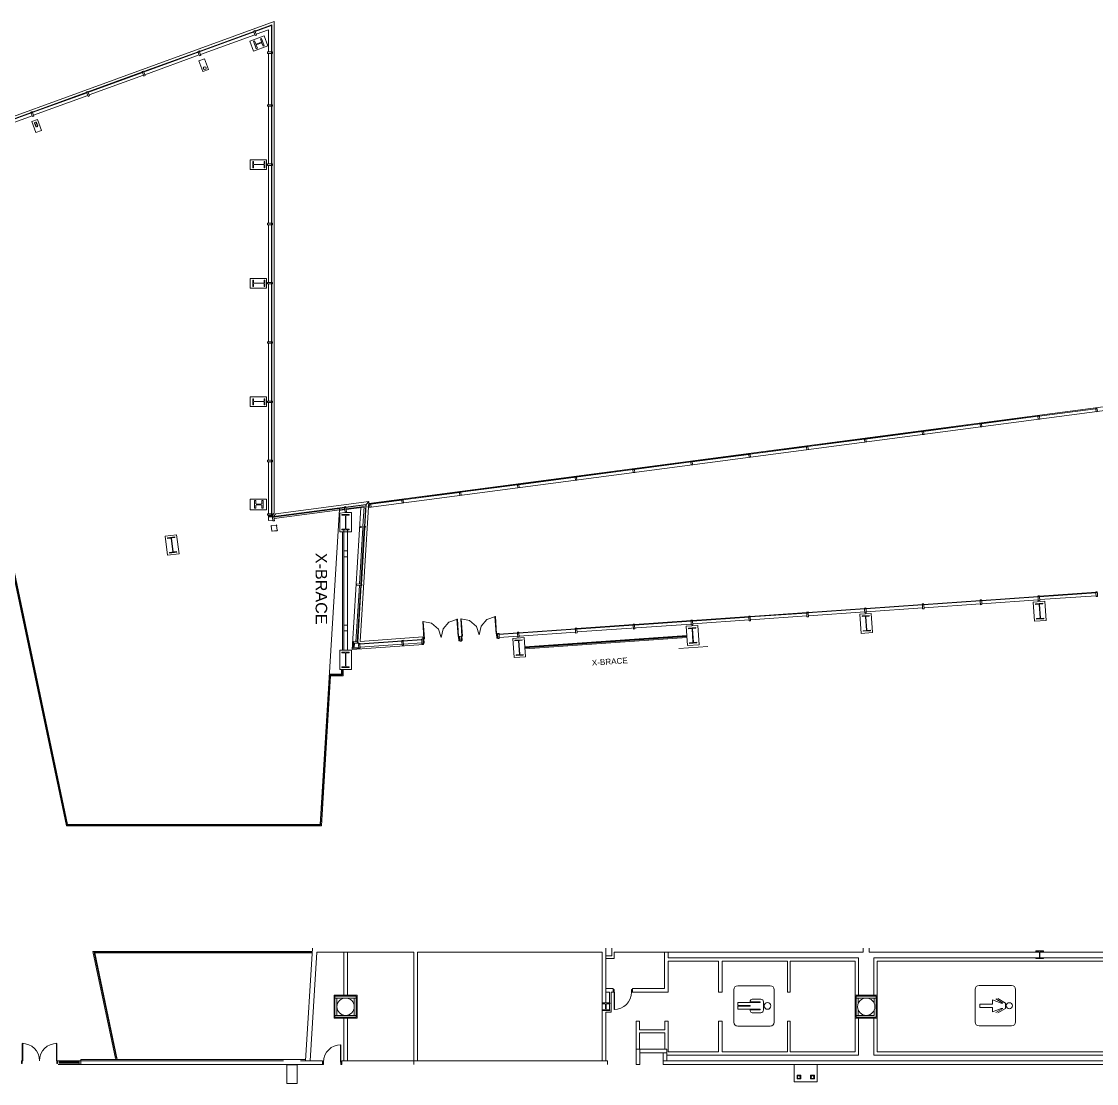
# Model space of a CAD drawing. Header units: inches. Extents: x 938 to 12482, y -17198 to -3672.
# Drawn here: x 7127 to 9358, y -5876 to -3672 of the extents above; entities that cross this region are included whole.
import ezdxf

# ---------------------------------------------------------------- set-up
doc = ezdxf.new("R2010")
doc.units = ezdxf.units.IN
doc.header["$MEASUREMENT"] = 0
for name, color, linetype, true_color in [('Building', 7, 'Continuous', 0xffffff), ('Columns', 7, 'Continuous', 0xffffff), ('Symbols', 7, 'Continuous', 0xffffff)]:
    doc.layers.add(name, color=color, linetype=linetype, true_color=true_color)
doc.styles.add('Arial', font='Arial.ttf')

msp = doc.modelspace()

# ---------------------------------------------------------------- linework, layer by layer
at = {"layer": 'Building', "color": 18, "lineweight": 5, "true_color": 0x000000, "transparency": 33554687}
for points in [[(7651.8, -4692.1), (7651.8, -3672), (6663.8, -4031.6), (6663.8, -4822.1), (6667.8, -4825.6)], [(7611.5, -3692), (7646.8, -3679.1), (7646.8, -3735.6)], [(7610, -3693.6), (7380.8, -3777)], [(7496, -3734), (7609.6, -3692.6)], [(7498.9, -3740.4), (7611.6, -3699.4)], [(7612.2, -3701.3), (7609.6, -3694), (7610.1, -3693.8), (7609.5, -3692.4), (7609.1, -3692.6), (7608.8, -3691.9), (7611.6, -3690.9), (7611.9, -3691.6), (7611.4, -3691.7), (7611.9, -3693.2), (7612.4, -3693), (7615.1, -3700.2), (7612.2, -3701.3)], [(7611.9, -3692.9), (7645.8, -3680.5), (7645.8, -3735.6)], [(7614.4, -3698.4), (7639.8, -3689.1), (7639.8, -3735.1)], [(7380.5, -3776), (7494.1, -3734.7)], [(7383.4, -3782.4), (7496.1, -3741.4)], [(7496.7, -3743.3), (7494.1, -3736), (7494.6, -3735.9), (7494, -3734.5), (7493.6, -3734.6), (7493.3, -3733.9), (7496.1, -3732.9), (7496.4, -3733.6), (7495.9, -3733.8), (7496.4, -3735.2), (7496.9, -3735), (7499.6, -3742.3), (7496.7, -3743.3)], [(7637.8, -3735.1), (7645.5, -3735.1), (7645.5, -3735.6), (7647, -3735.6), (7647, -3735.1), (7647.8, -3735.1), (7647.8, -3738.1), (7647, -3738.1), (7647, -3737.6), (7645.5, -3737.6), (7645.5, -3738.1), (7637.8, -3738.1), (7637.8, -3735.1)], [(7639.8, -3844.6), (7639.8, -3738.1)], [(7645.8, -3845.1), (7645.8, -3737.6)], [(7646.8, -3845.1), (7646.8, -3737.6)], [(7515.1, -3771.8), (7503.8, -3775.9), (7495.6, -3753.3), (7506.9, -3749.2), (7515.1, -3771.8)], [(7265, -3818.1), (7378.6, -3776.7)], [(7265.3, -3819), (7379, -3777.7)], [(7267.9, -3824.5), (7380.6, -3783.5)], [(7381.2, -3785.4), (7378.6, -3778.1), (7379.1, -3777.9), (7378.5, -3776.5), (7378.1, -3776.7), (7377.8, -3776), (7380.6, -3774.9), (7380.9, -3775.6), (7380.4, -3775.8), (7380.9, -3777.2), (7381.4, -3777.1), (7384.1, -3784.3), (7381.2, -3785.4)], [(7149.5, -3860.1), (7263.1, -3818.8)], [(7149.8, -3861.1), (7263.5, -3819.7)], [(7152.4, -3866.5), (7265.1, -3825.5)], [(7265.7, -3827.4), (7263.1, -3820.1), (7263.6, -3820), (7263, -3818.5), (7262.6, -3818.7), (7262.3, -3818), (7265.1, -3817), (7265.4, -3817.7), (7264.9, -3817.9), (7265.4, -3819.3), (7265.9, -3819.1), (7268.6, -3826.4), (7265.7, -3827.4)], [(7637.8, -3844.6), (7645.5, -3844.6), (7645.5, -3845.1), (7647, -3845.1), (7647, -3844.6), (7647.8, -3844.6), (7647.8, -3847.6), (7647, -3847.6), (7647, -3847.1), (7645.5, -3847.1), (7645.5, -3847.6), (7637.8, -3847.6), (7637.8, -3844.6)], [(7639.8, -3967.6), (7639.8, -3847.6)], [(7645.8, -3968.1), (7645.8, -3847.1)], [(7646.8, -3968.1), (7646.8, -3847.1)], [(7034, -3902.2), (7147.6, -3860.8)], [(7034.3, -3903.1), (7148, -3861.7)], [(7036.9, -3908.6), (7149.6, -3867.6)], [(7150.2, -3869.4), (7147.6, -3862.2), (7148.1, -3862), (7147.5, -3860.6), (7147.1, -3860.8), (7146.8, -3860), (7149.6, -3859), (7149.9, -3859.7), (7149.4, -3859.9), (7149.9, -3861.3), (7150.4, -3861.1), (7153.1, -3868.4), (7150.2, -3869.4)], [(7168.6, -3897.9), (7157.3, -3902), (7149.1, -3879.4), (7160.4, -3875.3), (7168.6, -3897.9)], [(7154.6, -3883), (7157.2, -3890)], [(7155.2, -3882.8), (7157.8, -3889.8)], [(7157.8, -3881.8), (7160.4, -3888.9)], [(7158.4, -3881.6), (7161, -3888.7)], [(7637.8, -3967.6), (7645.5, -3967.6), (7645.5, -3968.1), (7647, -3968.1), (7647, -3967.6), (7647.8, -3967.6), (7647.8, -3970.6), (7647, -3970.6), (7647, -3970.1), (7645.5, -3970.1), (7645.5, -3970.6), (7637.8, -3970.6), (7637.8, -3967.6)], [(7639.8, -4090.6), (7639.8, -3970.6)], [(7645.8, -4091.1), (7645.8, -3970.1)], [(7646.8, -4091.1), (7646.8, -3970.1)], [(7637.8, -4090.6), (7645.5, -4090.6), (7645.5, -4091.1), (7647, -4091.1), (7647, -4090.6), (7647.8, -4090.6), (7647.8, -4093.6), (7647, -4093.6), (7647, -4093.1), (7645.5, -4093.1), (7645.5, -4093.6), (7637.8, -4093.6), (7637.8, -4090.6)], [(7639.8, -4213.6), (7639.8, -4093.6)], [(7645.8, -4214.1), (7645.8, -4093.1)], [(7646.8, -4214.1), (7646.8, -4093.1)], [(7637.8, -4213.6), (7645.5, -4213.6), (7645.5, -4214.1), (7647, -4214.1), (7647, -4213.6), (7647.8, -4213.6), (7647.8, -4216.6), (7647, -4216.6), (7647, -4216.1), (7645.5, -4216.1), (7645.5, -4216.6), (7637.8, -4216.6), (7637.8, -4213.6)], [(7639.8, -4336.6), (7639.8, -4216.6)], [(7645.8, -4337.1), (7645.8, -4216.1)], [(7646.8, -4337.1), (7646.8, -4216.1)], [(7637.8, -4336.6), (7645.5, -4336.6), (7645.5, -4337.1), (7647, -4337.1), (7647, -4336.6), (7647.8, -4336.6), (7647.8, -4339.6), (7647, -4339.6), (7647, -4339.1), (7645.5, -4339.1), (7645.5, -4339.6), (7637.8, -4339.6), (7637.8, -4336.6)], [(7639.8, -4459.6), (7639.8, -4339.6)], [(7645.8, -4460.1), (7645.8, -4339.1)], [(7646.8, -4460.1), (7646.8, -4339.1)], [(7847.2, -4680.5), (10455.8, -4337), (10455.8, -4378.7)], [(7847.7, -4672.3), (10463.7, -4327.9)], [(7637.8, -4462.6), (7645.5, -4462.6), (7645.5, -4462.1), (7647, -4462.1), (7647, -4462.6), (7647.8, -4462.6), (7647.8, -4459.6), (7647, -4459.6), (7647, -4460.1), (7645.5, -4460.1), (7645.5, -4459.6), (7637.8, -4459.6), (7637.8, -4462.6)], [(7639.8, -4582.6), (7639.8, -4462.6)], [(7645.8, -4583.1), (7645.8, -4462.1)], [(7646.8, -4583.1), (7646.8, -4462.1)], [(9238.4, -4491), (9356.4, -4475.5)], [(9358.7, -4474.2), (9358.2, -4474.2), (9358.4, -4475.7), (9358.9, -4475.7), (9359.7, -4481.3), (9356.7, -4481.7), (9356, -4476), (9356.4, -4476), (9356.3, -4474.5)], [(9118.4, -4506.3), (9236.4, -4490.8)], [(9118.5, -4506.8), (9236.4, -4491.3)], [(9238.8, -4490), (9238.3, -4490), (9238.5, -4491.5), (9239, -4491.4), (9239.7, -4497.1), (9236.8, -4497.5), (9236, -4491.8), (9236.5, -4491.8), (9236.3, -4490.3)], [(8878.4, -4537.9), (8996.4, -4522.4)], [(8878.5, -4538.4), (8996.5, -4522.8)], [(8998.8, -4521.5), (8998.3, -4521.6), (8998.5, -4523.1), (8999, -4523), (8999.8, -4528.7), (8996.8, -4529.1), (8996.1, -4523.4), (8996.6, -4523.4), (8996.4, -4521.9), (8995.9, -4521.9), (8995.8, -4521.2)], [(8998.4, -4522.1), (9116.4, -4506.6)], [(8998.5, -4522.6), (9116.5, -4507)], [(9118.8, -4505.7), (9118.4, -4505.8), (9118.5, -4507.3), (9119, -4507.2), (9119.8, -4512.9), (9116.8, -4513.3), (9116.1, -4507.6), (9116.6, -4507.6), (9116.4, -4506.1), (9115.9, -4506.1), (9115.8, -4505.4)], [(8758.4, -4553.7), (8876.4, -4538.1)], [(8758.5, -4554.2), (8876.5, -4538.6)], [(8878.8, -4537.3), (8878.3, -4537.4), (8878.5, -4538.9), (8879, -4538.8), (8879.8, -4544.5), (8876.8, -4544.9), (8876.1, -4539.2), (8876.6, -4539.2), (8876.4, -4537.7), (8875.9, -4537.7), (8875.8, -4537)], [(8518.4, -4585.3), (8636.4, -4569.7)], [(8518.5, -4585.8), (8636.5, -4570.2)], [(8638.8, -4568.9), (8638.3, -4569), (8638.5, -4570.5), (8639, -4570.4), (8639.8, -4576.1), (8636.8, -4576.5), (8636.1, -4570.8), (8636.6, -4570.8), (8636.4, -4569.3)], [(8638.4, -4569.5), (8756.4, -4553.9)], [(8638.5, -4570), (8756.5, -4554.4)], [(8758.8, -4553.1), (8758.3, -4553.2), (8758.5, -4554.7), (8759, -4554.6), (8759.8, -4560.3), (8756.8, -4560.7), (8756.1, -4555), (8756.6, -4555), (8756.4, -4553.5)], [(7637.8, -4585.6), (7645.5, -4585.6), (7645.5, -4585.1), (7647, -4585.1), (7647, -4585.6), (7647.8, -4585.6), (7647.8, -4582.6), (7647, -4582.6), (7647, -4583.1), (7645.5, -4583.1), (7645.5, -4582.6), (7637.8, -4582.6), (7637.8, -4585.6)], [(7639.8, -4693.6), (7639.8, -4585.6)], [(7645.8, -4694.1), (7645.8, -4585.1)], [(7646.8, -4694.1), (7646.8, -4585.1)], [(8398.3, -4601.1), (8516.4, -4585.5)], [(8398.4, -4601.6), (8516.5, -4586)], [(8518.8, -4584.7), (8518.3, -4584.8), (8518.5, -4586.3), (8519, -4586.2), (8519.8, -4591.9), (8516.8, -4592.3), (8516.1, -4586.6), (8516.6, -4586.6), (8516.4, -4585.1), (8515.9, -4585.1), (8515.8, -4584.4)], [(8396.4, -4601.9), (8158.5, -4633.2)], [(8278.8, -4616.3), (8278.3, -4616.4), (8278.5, -4617.9), (8279, -4617.8), (8279.7, -4623.5), (8276.8, -4623.9), (8276, -4618.2), (8276.5, -4618.2), (8276.3, -4616.7), (8275.8, -4616.7), (8275.7, -4616)], [(8278.4, -4616.9), (8396.3, -4601.4)], [(8398.7, -4600.6), (8398.2, -4600.6), (8398.4, -4602.1), (8398.9, -4602), (8399.7, -4607.7), (8396.7, -4608.1), (8396, -4602.4), (8396.4, -4602.4), (8396.3, -4600.9), (8395.8, -4600.9), (8395.7, -4600.2)], [(8038.5, -4648.5), (8156.4, -4632.9)], [(8038.5, -4649), (8156.5, -4633.4)], [(8158.8, -4632.1), (8158.3, -4632.2), (8158.5, -4633.7), (8159, -4633.6), (8159.8, -4639.3), (8156.8, -4639.7), (8156.1, -4634), (8156.6, -4633.9), (8156.4, -4632.5)], [(8158.4, -4632.7), (8276.4, -4617.1)], [(7918.5, -4664.3), (8036.5, -4648.7)], [(7918.6, -4664.8), (8036.6, -4649.2)], [(8038.9, -4647.9), (8038.4, -4648), (8038.6, -4649.5), (8039.1, -4649.4), (8039.8, -4655.1), (8036.9, -4655.5), (8036.1, -4649.8), (8036.6, -4649.7), (8036.4, -4648.2)], [(6728.8, -4829.8), (7081.2, -4667.4), (7223, -5338.1), (7746.9, -5338.1)], [(6729, -4830.9), (7080.5, -4668.8), (7222.2, -5339.1), (7747.8, -5339.1), (7766.9, -5027.5), (7792.4, -5027.5), (7792.4, -5016.5)], [(6729.2, -4832.9), (7079, -4671.7), (7220.5, -5341.1), (7749.7, -5341.1), (7768.8, -5029.5), (7794.4, -5029.5), (7794.4, -5016.5)], [(7650.4, -4699.3), (7797.9, -4679.9)], [(7650.5, -4700.3), (7798, -4680.9)], [(7960.1, -4949.2), (7830.2, -4958.3), (7848, -4668.2), (7654.8, -4693.7), (7650.8, -4698.2)], [(7800.2, -4678.6), (7797.3, -4679), (7797.4, -4679.7), (7797.9, -4679.6), (7798.1, -4681.1), (7797.6, -4681.2), (7798.7, -4689.9), (7801.7, -4689.5), (7800.5, -4680.8), (7800, -4680.9), (7799.9, -4679.4), (7800.3, -4679.3)], [(7800, -4680.6), (7841.1, -4675.2), (7842.2, -4674), (7799.9, -4679.6)], [(7800.9, -4683.5), (7838.3, -4678.6), (7835.8, -4719.5)], [(7801, -4684.5), (7838.3, -4679.6), (7831.2, -4680.5), (7813.8, -4964.4)], [(7838.7, -4720.1), (7841.5, -4675.5), (7842.6, -4674.4), (7839.7, -4720.2)], [(7848, -4668.2), (7842.2, -4674.3)], [(7849.4, -4677.1), (7847.4, -4677.4), (7846.4, -4677.5), (7846.8, -4680.5), (7849.8, -4680.1), (7849, -4674.4), (7849.5, -4674.4), (7849.3, -4672.9), (7848.8, -4672.9), (7848.7, -4672.2)], [(7851.8, -4672.6), (7851.3, -4672.6), (7851.5, -4674.1), (7852, -4674), (7852.7, -4679.7), (7849.8, -4680.1)], [(7851.4, -4673.1), (7916.5, -4664.5)], [(7851.4, -4673.6), (7916.6, -4665)], [(7919, -4663.7), (7918.5, -4663.8), (7918.7, -4665.3), (7919.2, -4665.2), (7919.9, -4670.9), (7916.9, -4671.3), (7916.2, -4665.6), (7916.7, -4665.5), (7916.5, -4664), (7916, -4664.1), (7915.9, -4663.3)], [(7645.5, -4696.6), (7637.8, -4696.6), (7637.8, -4693.6), (7645.5, -4693.6), (7645.5, -4694.1), (7647, -4694.1), (7647, -4693.6), (7647.8, -4693.6), (7647.8, -4696.6), (7647, -4696.6)], [(7642.7, -4696.8), (7642.7, -4696.6), (7639.8, -4696.6), (7639.8, -4707.8), (7648.8, -4706.6)], [(7639.8, -4699.6), (7645.5, -4699.6), (7647, -4699.6), (7647.9, -4699.6), (7648, -4700.3)], [(7646.8, -4699.4), (7646, -4699.4), (7645.7, -4699.5), (7645.2, -4699.2), (7644.9, -4699.4), (7644.4, -4699.1), (7643.9, -4699.4), (7643.9, -4699.6), (7646.8, -4699.6), (7646.8, -4696.6), (7643.9, -4696.6)], [(7651.8, -4692.1), (7647.8, -4696.6)], [(7652.1, -4708.2), (7651.1, -4700.5), (7650.6, -4700.5), (7650.4, -4699.1), (7650.9, -4699), (7650.8, -4698.2), (7647.8, -4698.6), (7647.9, -4699.4), (7648.1, -4700.9), (7649.1, -4708.5), (7652.1, -4708.2)], [(7651.4, -4703.2), (7797.9, -4683.9)], [(7746.9, -5338.4), (7786.9, -4684)], [(7786.8, -4686.4), (7798.1, -4684.9)], [(7646.5, -4729), (7645.2, -4719.1)], [(7647, -4728.9), (7645.7, -4719)], [(7646.2, -4718.4), (7656.1, -4717.2)], [(7657.9, -4727.6), (7656.7, -4717.7)], [(7828.5, -4839.2), (7835.6, -4722.5)], [(7829.7, -4722.1), (7838.4, -4722.6), (7838.4, -4722.1), (7839.9, -4722.2), (7839.9, -4722.7), (7840.6, -4722.8), (7840.8, -4719.8), (7840.1, -4719.7), (7840, -4720.2), (7838.5, -4720.1), (7838.6, -4719.6), (7829.8, -4719.1), (7829.7, -4722.1)], [(7831.5, -4839.9), (7838.6, -4722.1)], [(7832.5, -4840), (7839.6, -4722.2)], [(7647.5, -4729.4), (7657.4, -4728.1)], [(7647.6, -4729.9), (7657.5, -4728.6)], [(7832.7, -4839.5), (7832.7, -4840), (7831.2, -4839.9), (7831.2, -4839.4), (7822.5, -4838.9), (7822.3, -4841.9), (7831, -4842.4), (7831.1, -4841.9), (7832.6, -4842), (7832.5, -4842.5), (7833.3, -4842.5), (7833.5, -4839.6)], [(7821.2, -4959), (7828.3, -4842.2)], [(7824.1, -4959.7), (7831.3, -4841.9)], [(7825.1, -4959.8), (7832.3, -4842)], [(9238.8, -4864.8), (9356.8, -4856.5)], [(9238.8, -4865.8), (9356.9, -4857.5)], [(9359.9, -4865.3), (9359.4, -4857.6), (9358.9, -4857.6), (9358.8, -4856.2), (9359.3, -4856.1), (9359.2, -4855.4), (9356.2, -4855.6), (9356.3, -4856.3), (9356.8, -4856.3), (9356.9, -4857.8), (9356.4, -4857.8), (9356.9, -4865.5), (9359.9, -4865.3)], [(8878.8, -4889.9), (8996.8, -4881.7)], [(8878.8, -4890.9), (8996.9, -4882.7)], [(8999.2, -4880.5), (8996.2, -4880.7), (8996.3, -4881.5), (8996.8, -4881.5), (8996.9, -4883), (8996.4, -4883), (8996.9, -4890.7), (8999.9, -4890.5), (8999.4, -4882.8), (8998.9, -4882.8), (8998.8, -4881.3), (8999.3, -4881.3)], [(9116.8, -4873.3), (8998.8, -4881.6)], [(9116.9, -4874.3), (8998.8, -4882.6)], [(8999.8, -4888.5), (9116.8, -4880.3)], [(9119.9, -4882.1), (9119.4, -4874.4), (9118.9, -4874.4), (9118.8, -4872.9), (9119.3, -4872.9), (9119.2, -4872.1), (9116.2, -4872.3), (9116.3, -4873.1), (9116.8, -4873.1), (9116.9, -4874.6), (9116.4, -4874.6), (9116.9, -4882.3), (9119.9, -4882.1)], [(9118.8, -4873.2), (9236.8, -4864.9)], [(9118.8, -4874.2), (9236.9, -4865.9)], [(9119.8, -4880.1), (9236.8, -4871.9)], [(9239.9, -4873.7), (9239.4, -4866), (9238.9, -4866), (9238.8, -4864.5), (9239.3, -4864.5), (9239.2, -4863.7), (9236.2, -4864), (9236.3, -4864.7), (9236.8, -4864.7), (9236.9, -4866.2), (9236.4, -4866.2), (9236.9, -4873.9), (9239.9, -4873.7)], [(9239.8, -4871.7), (9356.8, -4863.5)], [(8639.3, -4906.5), (8639.2, -4905.7), (8636.2, -4905.9), (8636.3, -4906.7), (8636.8, -4906.6), (8636.9, -4908.1), (8636.4, -4908.2), (8636.9, -4915.9), (8639.9, -4915.7), (8639.4, -4908), (8638.9, -4908), (8638.8, -4906.5)], [(8756.8, -4898.5), (8638.8, -4906.7)], [(8756.9, -4899.5), (8638.8, -4907.7)], [(8639.8, -4913.7), (8756.8, -4905.5)], [(8759.9, -4907.3), (8759.4, -4899.6), (8758.9, -4899.6), (8758.8, -4898.1), (8759.3, -4898.1), (8759.2, -4897.3), (8756.2, -4897.5), (8756.3, -4898.3), (8756.8, -4898.2), (8756.9, -4899.7), (8756.4, -4899.8), (8756.9, -4907.5), (8759.9, -4907.3)], [(8758.8, -4898.3), (8876.8, -4890.1)], [(8758.8, -4899.3), (8876.9, -4891.1)], [(8759.8, -4905.3), (8876.8, -4897.1)], [(8879.9, -4898.9), (8879.4, -4891.2), (8878.9, -4891.2), (8878.8, -4889.7), (8879.3, -4889.7), (8879.2, -4888.9), (8876.2, -4889.1), (8876.3, -4889.9), (8876.8, -4889.9), (8876.9, -4891.3), (8876.4, -4891.4), (8876.9, -4899.1), (8879.9, -4898.9)], [(8879.8, -4896.9), (8996.8, -4888.7)], [(8031.7, -4912.2), (8014.2, -4918.2), (8002, -4932.1), (7998.3, -4950.3), (7998.3, -4950.5), (7992.3, -4933), (7978.3, -4920.8), (7960.1, -4917.2), (7959.9, -4917.3)], [(7963.5, -4952.9), (7961, -4917.2), (7959.9, -4917.3), (7962.4, -4953), (7963.5, -4952.9)], [(8033.1, -4948.1), (8030.6, -4912.3), (8031.7, -4912.2), (8034.2, -4948), (8033.1, -4948.1)], [(8110.5, -4906.7), (8093, -4912.7), (8080.8, -4926.6), (8077.1, -4944.8), (8077.1, -4945), (8071.1, -4927.5), (8057.1, -4915.3), (8038.9, -4911.7), (8038.7, -4911.7)], [(8042.3, -4947.4), (8039.8, -4911.7), (8038.7, -4911.7), (8041.2, -4947.5), (8042.3, -4947.4)], [(8111.9, -4942.6), (8109.4, -4906.8), (8110.5, -4906.7), (8113, -4942.5), (8111.9, -4942.6)], [(8396.8, -4923.6), (8278.8, -4931.9)], [(8396.9, -4924.6), (8278.8, -4932.9)], [(8516.8, -4922.3), (8279.8, -4938.8)], [(8399.9, -4932.5), (8399.4, -4924.7), (8398.9, -4924.8), (8398.8, -4923.3), (8399.3, -4923.2), (8399.2, -4922.5), (8396.2, -4922.7), (8396.3, -4923.4), (8396.8, -4923.4), (8396.9, -4924.9), (8396.4, -4924.9), (8396.9, -4932.7), (8399.9, -4932.5)], [(8398.8, -4923.5), (8516.8, -4915.3)], [(8398.8, -4924.5), (8516.9, -4916.3)], [(8519.9, -4924.1), (8519.4, -4916.3), (8518.9, -4916.4), (8518.8, -4914.9), (8519.3, -4914.8), (8519.2, -4914.1), (8516.2, -4914.3), (8516.3, -4915.1), (8516.8, -4915), (8516.9, -4916.5), (8516.4, -4916.6), (8516.9, -4924.3), (8519.9, -4924.1)], [(8518.8, -4915.1), (8636.8, -4906.9)], [(8518.8, -4916.1), (8636.9, -4907.9)], [(8519.8, -4922.1), (8636.8, -4913.9)], [(7960.1, -4949.2), (7961.2, -4965.1), (7813.2, -4975.5), (7813.8, -4964.4), (7817.9, -4964.1)], [(8034.2, -4948), (8034.8, -4957), (8036.8, -4956.8), (8036.2, -4947.9), (8034.2, -4948)], [(8039.9, -4957.6), (8036.9, -4957.8), (8036.2, -4947.9), (8039.2, -4947.6), (8039.9, -4957.6)], [(8041.2, -4947.5), (8041.8, -4956.5), (8039.8, -4956.6), (8039.2, -4947.6), (8041.2, -4947.5)], [(8113, -4942.5), (8113.7, -4951.5), (8115.7, -4951.3), (8115, -4942.3), (8113, -4942.5)], [(8115.2, -4944.6), (8115.7, -4952.3), (8118.7, -4952.1), (8118.2, -4944.4), (8117.7, -4944.4), (8117.6, -4942.9), (8118.1, -4942.9), (8118, -4942.1), (8115, -4942.3), (8115.1, -4943.1)], [(8117.6, -4943.2), (8156.8, -4940.4)], [(8117.7, -4944.2), (8156.9, -4941.4)], [(8118.6, -4950.1), (8156.8, -4947.4)], [(8159.9, -4949.2), (8159.4, -4941.5), (8158.9, -4941.6), (8158.8, -4940.1), (8159.3, -4940), (8159.2, -4939.3), (8156.2, -4939.5), (8156.3, -4940.2), (8156.8, -4940.2), (8156.9, -4941.7), (8156.4, -4941.7), (8156.9, -4949.4), (8159.9, -4949.2)], [(8158.8, -4940.3), (8276.8, -4932)], [(8158.8, -4941.3), (8276.9, -4933)], [(8159.8, -4947.2), (8276.8, -4939.1)], [(8279.9, -4940.8), (8279.4, -4933.1), (8278.9, -4933.2), (8278.8, -4931.7), (8279.3, -4931.6), (8279.2, -4930.9), (8276.2, -4931.1), (8276.3, -4931.8), (8276.8, -4931.8), (8276.9, -4933.3), (8276.4, -4933.3), (8276.9, -4941.1), (8279.9, -4940.8)], [(7816, -4961.7), (7815.3, -4973.3)], [(7827.1, -4972.5), (7815.3, -4973.3)], [(7816, -4961.7), (7823.7, -4962.2), (7823.8, -4961.7), (7825.2, -4961.8), (7825.2, -4962.3), (7826, -4962.3), (7826.2, -4959.3), (7825.4, -4959.3), (7825.4, -4959.8), (7823.9, -4959.7), (7823.9, -4959.2), (7816.2, -4958.7), (7816, -4961.7)], [(7827, -4970.5), (7817.4, -4971.2), (7818, -4961.8)], [(7830.1, -4972.3), (7829.6, -4964.6), (7829.1, -4964.6), (7828.9, -4963.1), (7829.4, -4963.1), (7829.4, -4962.3), (7826.4, -4962.5), (7826.5, -4963.3), (7827, -4963.3), (7827.1, -4964.8), (7826.6, -4964.8), (7827.1, -4972.5), (7830.1, -4972.3)], [(7829, -4963.4), (7916.8, -4957.2)], [(7829, -4964.3), (7916.9, -4958.2)], [(7830, -4970.3), (7916.8, -4964.2)], [(7919.9, -4966), (7919.4, -4958.3), (7918.9, -4958.3), (7918.8, -4956.8), (7919.3, -4956.8), (7919.2, -4956), (7916.2, -4956.2), (7916.3, -4957), (7916.8, -4957), (7916.9, -4958.5), (7916.4, -4958.5), (7916.9, -4966.2), (7919.9, -4966)], [(7958, -4954.3), (7918.8, -4957.1)], [(7958, -4955.3), (7918.8, -4958.1)], [(7919.8, -4964), (7958, -4961.3)], [(7961.1, -4963.1), (7960.6, -4955.4), (7960.6, -4955.4), (7960.5, -4953.9), (7960.5, -4953.9), (7960.4, -4953.2), (7957.4, -4953.4), (7957.5, -4954.1), (7958, -4954.1), (7958.1, -4955.6), (7957.6, -4955.6), (7958.1, -4963.3), (7961.1, -4963.1)], [(7962.4, -4953), (7963, -4962), (7961, -4962.1), (7960.4, -4953.2), (7962.4, -4953)], [(8551.2, -4968.7), (8491, -4973)], [(7791.4, -5016.5), (7791.4, -5026.5), (7766, -5026.5)], [(7716.9, -5828.8), (7731.2, -5594.7)], [(8873.8, -5594.7), (8873.8, -5603.3), (8357, -5603.3), (8357, -5616.1), (8339.8, -5616.1)], [(8339.8, -5610.7), (8351.8, -5610.7), (8351.8, -5594.7)], [(8339.8, -5610.7), (8339.8, -5594.7), (8339.8, -5708.5)], [(8895.7, -5692.6), (8895.7, -5615.3), (9547.8, -5615.3), (9547.8, -5603.3), (8885.8, -5603.3), (8885.8, -5594.7)], [(7730.6, -5603.8), (7278.1, -5603.8), (7324.5, -5823.4), (7322.6, -5823.8), (7275.6, -5601.8), (7730.8, -5601.8)], [(7326.1, -5825.8), (7279.3, -5604.8), (7730.6, -5604.8)], [(7726.1, -5828.8), (7739.9, -5603.3), (7941.1, -5603.3)], [(7796.2, -5692.6), (7796.2, -5603.3)], [(7803.4, -5692.6), (7803.4, -5603.3)], [(7941.1, -5603.3), (7941.1, -5828.8)], [(8332.1, -5828.8), (8332.1, -5603.3), (7948.7, -5603.3), (7948.7, -5828.8)], [(8461.5, -5603.3), (8461.5, -5678.8), (8394.8, -5678.8), (8394.8, -5686.1), (8468.8, -5686.1), (8468.8, -5621.9), (8573.5, -5621.9), (8573.5, -5686.1), (8580.8, -5686.1), (8580.8, -5621.9), (8716.8, -5621.9), (8716.8, -5686.1), (8722.1, -5686.1), (8722.1, -5621.9), (8856.8, -5621.9)], [(8468.8, -5603.3), (8468.8, -5615.3), (8863.7, -5615.3), (8863.7, -5692.6)], [(8410.4, -5804.8), (8410.4, -5836.4), (8402.8, -5836.4), (8402.8, -5746.1), (8409.4, -5746.1), (8409.4, -5764.1), (8462.2, -5764.1), (8462.2, -5746.1), (8468.8, -5746.1), (8468.8, -5810.2), (8573.5, -5810.2), (8573.5, -5746.1), (8580.8, -5746.1), (8580.8, -5810.2), (8716.8, -5810.2), (8716.8, -5746.1), (8722.1, -5746.1), (8722.1, -5810.2), (8857.1, -5810.2), (8857.1, -5621.9)], [(9371.6, -5621.9), (8902.3, -5621.9), (8902.3, -5810.2), (9371.6, -5810.2)], [(8339.8, -5686.1), (8347.6, -5686.1), (8347.6, -5724.4), (8333.8, -5724.4)], [(8339.8, -5678.8), (8354.8, -5678.8), (8354.8, -5686.1), (8350.8, -5686.1), (8350.8, -5727.5), (8339.8, -5727.5), (8339.8, -5828.8)], [(8354.8, -5680.8), (8356.8, -5680.8), (8356.8, -5721.9), (8357.9, -5721.9), (8357.9, -5686.1), (8354.8, -5686.1)], [(8394.8, -5686.1), (8394.8, -5680.8), (8392.8, -5680.8), (8392.8, -5686.1), (8394.8, -5686.1)], [(7796.2, -5828.8), (7796.2, -5740.3)], [(7803.4, -5828.8), (7803.4, -5740.3)], [(8863.7, -5740.3), (8863.7, -5816.8), (8466, -5816.8)], [(8895.7, -5740.3), (8895.7, -5816.8), (9550.7, -5816.8), (9550.7, -5836.4), (8863.7, -5836.4)], [(8462.2, -5804.8), (8462.2, -5770.7), (8409.4, -5770.7), (8409.4, -5804.8)], [(7129.9, -5828.4), (7129.9, -5792.6), (7128.8, -5792.6), (7128.8, -5834.4), (7127.4, -5834.4), (7127.4, -5828.4), (7129.9, -5828.4)], [(7250.8, -5828.4), (7199.7, -5828.4), (7199.7, -5792.6), (7200.8, -5792.6), (7200.8, -5828.4)], [(7789.1, -5831.2), (7789.1, -5795.3), (7790.2, -5795.3), (7790.2, -5831.2), (7789.1, -5831.2)], [(7941.1, -5820.4), (7941.1, -5836.4)], [(8402.8, -5804.8), (8466, -5804.8), (8466, -5828.8)], [(8410.4, -5812.4), (8466, -5812.4)], [(8458.4, -5812.4), (8458.4, -5836.4), (9558.4, -5836.4)], [(7200.8, -5828.4), (7200.8, -5834.4), (7202.2, -5834.4), (7202.2, -5828.4)], [(7202.2, -5828.4), (7202.2, -5834.4)], [(7247.3, -5828.4), (7203.3, -5828.4)], [(7247.3, -5836.4), (7203.3, -5836.4)], [(7246.3, -5829.2), (7205.2, -5829.2)], [(7246.3, -5831.4), (7205.2, -5831.4)], [(7246.3, -5833.7), (7205.2, -5833.7)], [(7247.3, -5828.4), (7250.3, -5828.4), (7250.3, -5836.4), (7247.3, -5836.4), (7247.3, -5828.4)], [(7717.1, -5825.8), (7250.8, -5825.8), (7250.8, -5836.4)], [(7671, -5828.8), (7250.8, -5828.8)], [(7250.8, -5836.4), (7752.2, -5836.4)], [(7678.2, -5875.8), (7699.2, -5875.8), (7699.2, -5837), (7678.2, -5837), (7678.2, -5875.8)], [(7752.2, -5836.4), (7752.2, -5828.8), (7706, -5828.8)], [(7752.2, -5836.4), (7752.2, -5831.2), (7754.2, -5831.2), (7754.2, -5836.4), (7752.2, -5836.4)], [(7790.2, -5836.4), (7790.2, -5831.2), (7792.2, -5831.2), (7792.2, -5836.4), (7790.2, -5836.4)], [(7792.2, -5836.4), (7792.2, -5828.8), (7941.1, -5828.8)], [(7941.3, -5836.4), (7941.3, -5828.8), (8342.8, -5828.8), (8342.8, -5836.4)], [(8863.7, -5828.8), (9550.7, -5828.8), (8458.4, -5828.8)], [(8778.3, -5872.4), (8730.3, -5872.4), (8730.3, -5836.4), (8778.3, -5836.4), (8778.3, -5872.4)], [(8744.3, -5866.4), (8744.3, -5858.4), (8736.3, -5858.4), (8736.3, -5866.4), (8744.3, -5866.4)], [(8764.3, -5866.4), (8764.3, -5858.4), (8772.3, -5858.4), (8772.3, -5866.4), (8764.3, -5866.4)]]:
    msp.add_lwpolyline(points, dxfattribs=at).dxf.unprotected_set("ltscale", 0)
for centre in [(7507.6, -3768.9), (8740.3, -5862.4), (8768.3, -5862.4)]:
    msp.add_circle(centre, 3, dxfattribs=at).dxf.unprotected_set("ltscale", 0)
for centre, radius, start, end in [((7155.8, -3882.6), 1.25, 110, -160), ((7155.8, -3882.6), 0.625, 110, -160), ((7157.2, -3882.1), 1.25, 20, 110), ((7157.2, -3882.1), 0.625, 20, 110), ((7158.4, -3889.6), 1.25, -160, -70), ((7158.4, -3889.6), 0.625, -160, -70), ((7159.8, -3889.1), 0.625, -70, 20), ((7159.8, -3889.1), 1.25, -70, 20), ((7641.2, -4697.4), 0.196, -90.0002, 90.0002), ((7641.2, -4698.8), 0.196, -90.0002, 90.0002), ((7642.2, -4698.1), 0.272, 104.4397, -104.3882), ((7643.2, -4697.4), 0.171, -75.5953, 75.579), ((7643.2, -4698.8), 0.171, -75.5807, 75.5705), ((7645.4, -4697.4), 0.196, 89.9998, -89.9998), ((7645.4, -4698.8), 0.196, 89.9998, -89.9998), ((7646.2, -4718.9), 1, 97, -173), ((7646.2, -4718.9), 0.5, 97, -173), ((7656.2, -4717.7), 1, 7, 97), ((7656.2, -4717.7), 0.5, 7, 97), ((7657.4, -4727.6), 0.5, -83, 7), ((7657.4, -4727.6), 1, -83, 7), ((7647.5, -4728.9), 1, -173, -83), ((7647.5, -4728.9), 0.5, -173, -83), ((8356.8, -5686.1), 36, -90, 0), ((7128.8, -5828.4), 36, 0, 90), ((7200.8, -5828.4), 36, 90, 180), ((7790.2, -5831.2), 36, 90, 180)]:
    msp.add_arc(centre, radius, start, end, dxfattribs=at).dxf.unprotected_set("ltscale", 0)
at = {"layer": 'Columns', "color": 6, "lineweight": 5, "transparency": 33554687}
for points in [[(7608.6, -3733.5), (7638.6, -3722.5), (7631.1, -3701.9), (7601, -3712.8), (7608.6, -3733.5)], [(7613.4, -3718.5), (7611.1, -3712.1), (7608.8, -3713), (7614.4, -3728.4), (7616.7, -3727.5), (7614.4, -3721.1)], [(7624.9, -3715), (7614.2, -3718.9)], [(7625.4, -3716.5), (7614.7, -3720.3)], [(7625.2, -3714.2), (7622.9, -3707.8), (7625.2, -3707), (7630.8, -3722.4), (7628.5, -3723.2), (7626.2, -3716.8)], [(7601.8, -3959.1), (7635.8, -3959.1), (7635.8, -3979.1), (7601.8, -3979.1), (7601.8, -3959.1)], [(7608.5, -3968), (7608.5, -3962.7), (7607.6, -3962.7), (7607.6, -3975.6), (7608.5, -3975.6), (7608.5, -3970.2)], [(7630.3, -3968.8), (7609.3, -3968.8)], [(7631.1, -3968), (7631.1, -3962.7), (7632, -3962.7), (7632, -3975.6), (7631.1, -3975.6), (7631.1, -3970.2)], [(7601.8, -4225.1), (7635.8, -4225.1), (7635.8, -4205.1), (7601.8, -4205.1), (7601.8, -4225.1)], [(7608.5, -4214), (7608.5, -4208.7), (7607.6, -4208.7), (7607.6, -4221.6), (7608.5, -4221.6), (7608.5, -4216.2)], [(7630.3, -4214.8), (7609.3, -4214.8)], [(7631.1, -4214), (7631.1, -4208.7), (7632, -4208.7), (7632, -4221.6), (7631.1, -4221.6), (7631.1, -4216.2)], [(7601.8, -4471.1), (7635.8, -4471.1), (7635.8, -4451.1), (7601.8, -4451.1), (7601.8, -4471.1)], [(7608.5, -4460), (7608.5, -4454.7), (7607.6, -4454.7), (7607.6, -4467.6), (7608.5, -4467.6), (7608.5, -4462.2)], [(7631.1, -4460), (7631.1, -4454.7), (7632, -4454.7), (7632, -4467.6), (7631.1, -4467.6), (7631.1, -4462.2)], [(7630.3, -4460.8), (7609.3, -4460.8)], [(7601.8, -4685.1), (7635.8, -4685.1), (7635.8, -4663.1), (7601.8, -4663.1), (7601.8, -4685.1)], [(7613.5, -4672.7), (7613.5, -4665.9), (7611, -4665.9), (7611, -4682.2), (7613.5, -4682.2), (7613.5, -4675.5)], [(7625.5, -4673.3), (7614.1, -4673.3)], [(7625.5, -4674.8), (7614.1, -4674.8)], [(7626.1, -4672.7), (7626.1, -4665.9), (7628.8, -4665.9)], [(7626.1, -4675.5), (7626.1, -4682.2), (7628.6, -4682.2), (7628.6, -4665.9)], [(7811.8, -4730.9), (7787.8, -4730.9), (7787.8, -4692.2), (7798.5, -4690.9), (7811.8, -4690.9), (7811.8, -4730.9)], [(7798.6, -4696.2), (7792.2, -4696.2), (7792.2, -4694.9), (7807.4, -4694.9), (7807.4, -4696.2), (7801, -4696.2)], [(7799.4, -4724.7), (7799.4, -4697)], [(7800.2, -4724.7), (7800.2, -4697)], [(7801, -4725.6), (7807.4, -4725.6), (7807.4, -4726.9), (7792.2, -4726.9), (7792.2, -4725.6), (7798.6, -4725.6)], [(7795.8, -4726.9), (7795.8, -4976.5)], [(7803.8, -4726.9), (7803.8, -4976.5)], [(7454.3, -4776.5), (7430.5, -4779.7), (7425.3, -4740), (7449.1, -4736.9), (7454.3, -4776.5)], [(7436.7, -4743.9), (7430.4, -4744.7), (7430.2, -4743.4), (7445.2, -4741.4), (7445.4, -4742.7), (7439.1, -4743.6)], [(7441.2, -4772.1), (7437.6, -4744.6)], [(7442, -4772), (7438.4, -4744.5)], [(7793.1, -4730.9), (7793.1, -4976.5)], [(7449.4, -4773.1), (7449.2, -4771.8), (7434.2, -4773.8), (7434.4, -4775.1), (7449.4, -4773.1)], [(7795.8, -4770.7), (7803.8, -4770.7)], [(7803.8, -4782.7), (7795.8, -4782.7)], [(9253.2, -4914.9), (9229.2, -4916.6), (9226.4, -4876.7), (9250.4, -4875), (9253.2, -4914.9)], [(9246.2, -4879.3), (9246.3, -4880.6), (9231.2, -4881.7), (9231.2, -4880.3), (9246.2, -4879.3)], [(9240.4, -4909.6), (9238.5, -4882)], [(9241.2, -4909.6), (9239.2, -4881.9)], [(8893.2, -4940.1), (8869.2, -4941.7), (8866.4, -4901.8), (8890.4, -4900.2), (8893.2, -4940.1)], [(8886.2, -4904.5), (8886.3, -4905.8), (8871.2, -4906.8), (8871.2, -4905.5), (8886.2, -4904.5)], [(7803.8, -4924.6), (7795.8, -4924.6)], [(8533.2, -4965.2), (8509.2, -4966.9), (8506.4, -4927), (8530.4, -4925.3), (8533.2, -4965.2)], [(8880.4, -4934.8), (8878.5, -4907.1)], [(8881.2, -4934.8), (8879.2, -4907.1)], [(9248.5, -4911.2), (9248.4, -4909.9), (9233.3, -4911), (9233.4, -4912.3), (9248.5, -4911.2)], [(7795.8, -4936.6), (7803.8, -4936.6)], [(8170.4, -4950.5), (8146.4, -4952.2), (8149.2, -4992.1)], [(8149.2, -4992.1), (8173.2, -4990.4), (8170.4, -4950.5)], [(8171.7, -4969.5), (8507.8, -4946)], [(8171.7, -4970), (8507.8, -4946.5)], [(8171.8, -4972), (8507.9, -4948.5)], [(8172, -4973.9), (8507.9, -4950.5)], [(8526.2, -4929.6), (8526.3, -4930.9), (8511.2, -4932), (8511.2, -4930.7), (8526.2, -4929.6)], [(8520.4, -4960), (8518.5, -4932.3)], [(8521.2, -4959.9), (8519.2, -4932.3)], [(8882, -4935.5), (8888.4, -4935.1), (8888.5, -4936.4), (8873.4, -4937.4), (8873.3, -4936.1), (8879.6, -4935.7)], [(8166.2, -4954.8), (8166.3, -4956.1), (8151.2, -4957.2), (8151.2, -4955.9), (8166.2, -4954.8)], [(8160.4, -4985.2), (8158.5, -4957.5)], [(8161.2, -4985.1), (8159.2, -4957.4)], [(8528.5, -4961.6), (8528.4, -4960.2), (8513.3, -4961.3), (8513.4, -4962.6), (8528.5, -4961.6)], [(7811.8, -5016.5), (7787.8, -5016.5), (7787.8, -4976.5), (7811.8, -4976.5), (7811.8, -5016.5)], [(7798.6, -4981.8), (7792.2, -4981.8), (7792.2, -4980.5), (7807.4, -4980.5), (7807.4, -4981.8), (7801, -4981.8)], [(7799.4, -5010.3), (7799.4, -4982.6)], [(7800.2, -5010.3), (7800.2, -4982.6)], [(8168.5, -4986.7), (8168.4, -4985.4), (8153.3, -4986.5), (8153.4, -4987.8), (8168.5, -4986.7)], [(7801, -5011.1), (7807.4, -5011.1), (7807.4, -5012.5), (7792.2, -5012.5), (7792.2, -5011.1), (7798.6, -5011.1)], [(9238.6, -5602.2), (9231.9, -5602.2), (9231.9, -5600.4), (9247.7, -5600.4), (9247.7, -5602.2), (9241, -5602.2)], [(9238.6, -5614.8), (9231.9, -5614.8), (9231.9, -5616.5), (9247.7, -5616.5), (9247.7, -5614.8), (9241, -5614.8)], [(9239.3, -5602.8), (9239.3, -5614.1)], [(9240.3, -5602.8), (9240.3, -5614.1)], [(7823.7, -5692.6), (7823.7, -5740.3), (7775.9, -5740.3), (7775.9, -5692.6), (7823.7, -5692.6)], [(7777.8, -5738.4), (7821.8, -5738.4), (7821.8, -5694.4), (7777.8, -5694.4), (7777.8, -5738.4)], [(7820.6, -5698.4), (7779.1, -5698.4)], [(7781.8, -5733.2), (7781.8, -5699.7)], [(7817.8, -5733.2), (7817.8, -5699.7)], [(8341, -5710.2), (8347.8, -5710.2), (8347.8, -5708.5), (8331.9, -5708.5), (8331.9, -5710.2), (8338.6, -5710.2)], [(8857.1, -5692.6), (8902.3, -5692.6)], [(8900.4, -5694.4), (8858.9, -5694.4), (8858.9, -5738.4), (8900.4, -5738.4), (8900.4, -5694.4)], [(8900.4, -5698.4), (8859.1, -5698.4)], [(8862.9, -5710.2), (8862.9, -5699.7)], [(8896.4, -5698.4), (8896.4, -5709.5)], [(8341, -5722.8), (8347.8, -5722.8), (8347.8, -5724.5), (8331.9, -5724.5), (8331.9, -5722.8), (8338.6, -5722.8)], [(8339.3, -5722.2), (8339.3, -5710.8)], [(8340.3, -5722.2), (8340.3, -5710.8)], [(8862.9, -5733.2), (8862.9, -5722.7)], [(8896.4, -5723.4), (8896.4, -5734.4)], [(7820.6, -5734.4), (7779.1, -5734.4)], [(8857.1, -5740.3), (8902.3, -5740.3)], [(8896.5, -5734.4), (8859.1, -5734.4)]]:
    msp.add_lwpolyline(points, dxfattribs=at).dxf.unprotected_set("ltscale", 0)
for centre in [(7799.8, -5716.4), (8879.8, -5716.4)]:
    msp.add_circle(centre, 18, dxfattribs=at).dxf.unprotected_set("ltscale", 0)
for centre, radius, start, end in [((7614, -3718.3), 0.625, -159.9995, -69.9995), ((7614.9, -3720.9), 0.625, 110.0005, -159.9995), ((7624.7, -3714.4), 0.625, -69.9995, 20.0005), ((7625.6, -3717), 0.625, 20.0005, 110.0005), ((7436.8, -4744.7), 0.812, 7.5, 97.5), ((7439.2, -4744.4), 0.812, 97.5, -172.5), ((7440.4, -4772.2), 0.812, -82.5, 7.5), ((7442.8, -4771.9), 0.812, -172.5, -82.5), ((9237.6, -4882), 0.812, 3.9996, 93.9996), ((9240, -4881.9), 0.812, 93.9996, -176.0004), ((8880, -4907), 0.812, 93.9996, -176.0004), ((8877.6, -4907.2), 0.812, 3.9996, 93.9996), ((9239.6, -4909.7), 0.812, -86.0004, 3.9996), ((9242, -4909.5), 0.812, -176.0004, -86.0004), ((8517.6, -4932.4), 0.812, 3.9996, 93.9996), ((8520, -4932.2), 0.812, 93.9996, -176.0004), ((8879.6, -4934.9), 0.812, -86.0004, 3.9996), ((8882, -4934.7), 0.812, -176.0004, -86.0004), ((8157.6, -4957.5), 0.812, 3.9996, 93.9996), ((8160, -4957.4), 0.812, 93.9996, -176.0004), ((8519.6, -4960), 0.812, -86.0004, 3.9996), ((8522, -4959.9), 0.812, -176.0004, -86.0004), ((8159.6, -4985.2), 0.812, -86.0004, 3.9996), ((8162, -4985), 0.812, -176.0004, -86.0004)]:
    msp.add_arc(centre, radius, start, end, dxfattribs=at).dxf.unprotected_set("ltscale", 0)
at = {"layer": 'Symbols', "color": 4, "lineweight": 5, "transparency": 33554687}
for points in [[(8605.1, -5681.2), (8605.1, -5748.4)], [(8680.7, -5672.8), (8613.5, -5672.8)], [(8689.1, -5748.4), (8689.1, -5681.2)], [(9105.7, -5680.6), (9105.7, -5747.8)], [(9181.3, -5672.2), (9114.1, -5672.2)], [(9189.7, -5747.8), (9189.7, -5680.6)], [(8659.7, -5707.8), (8613.5, -5707.8)], [(8613.5, -5707.8), (8613.5, -5714.1)], [(8639.4, -5704.3), (8639.4, -5706.4)], [(8639.4, -5706.4), (8659.7, -5706.4)], [(8661.1, -5700.8), (8642.9, -5700.8)], [(8659.7, -5706.4), (8659.7, -5707.8)], [(8666.7, -5723.2), (8666.7, -5706.4)], [(9148.8, -5700.4), (9163.4, -5708.8), (9159.9, -5708.8), (9141.7, -5702.2), (9141.7, -5710.9), (9115.8, -5710.9), (9115.8, -5717.9), (9141.7, -5717.9), (9141.7, -5726.7), (9159.9, -5720), (9163.4, -5720), (9148.8, -5728.4)], [(9152.7, -5699.4), (9169, -5708.8), (9169, -5720), (9152.7, -5729.4)], [(8613.5, -5714.1), (8639.4, -5714.1)], [(8639.4, -5715.5), (8613.5, -5715.5)], [(8613.5, -5715.5), (8613.5, -5721.8)], [(8613.5, -5721.8), (8659.7, -5721.8)], [(8639.4, -5714.1), (8639.4, -5715.5)], [(8659.7, -5723.2), (8639.4, -5723.2)], [(8639.4, -5723.2), (8639.4, -5725.3)], [(8642.9, -5728.8), (8661.1, -5728.8)], [(8659.7, -5721.8), (8659.7, -5723.2)], [(8613.5, -5756.8), (8680.7, -5756.8)], [(9114.1, -5756.2), (9181.3, -5756.2)]]:
    msp.add_lwpolyline(points, dxfattribs=at).dxf.unprotected_set("ltscale", 0)
for centre, radius in [((8675.1, -5714.8), 7), ((9176.7, -5714.4), 6.3)]:
    msp.add_circle(centre, radius, dxfattribs=at).dxf.unprotected_set("ltscale", 0)
for centre, radius, start, end in [((8613.5, -5681.2), 8.4, 90, 180), ((8680.7, -5681.2), 8.4, 0, 90), ((9114.1, -5680.6), 8.4, 90, 180), ((9181.3, -5680.6), 8.4, 0, 90), ((8642.9, -5704.3), 3.5, 90, 180), ((8661.1, -5706.4), 5.6, 0, 90), ((8642.9, -5725.3), 3.5, 180, -90), ((8661.1, -5723.2), 5.6, -90, 0), ((8613.5, -5748.4), 8.4, 180, -90), ((8680.7, -5748.4), 8.4, -90, 0), ((9114.1, -5747.8), 8.4, 180, -90), ((9181.3, -5747.8), 8.4, -90, 0)]:
    msp.add_arc(centre, radius, start, end, dxfattribs=at).dxf.unprotected_set("ltscale", 0)

# ---------------------------------------------------------------- texts
at = {"layer": 'Columns', "color": 6, "style": 'Arial'}
for height, rotation, p in [(24, 270, (7737.5, -4774.5)), (12, 4.0283, (8311.1, -5008.8))]:
    msp.add_text('X-BRACE', height=height, rotation=rotation, dxfattribs=at).set_placement(p)

doc.saveas('drawing.dxf')
